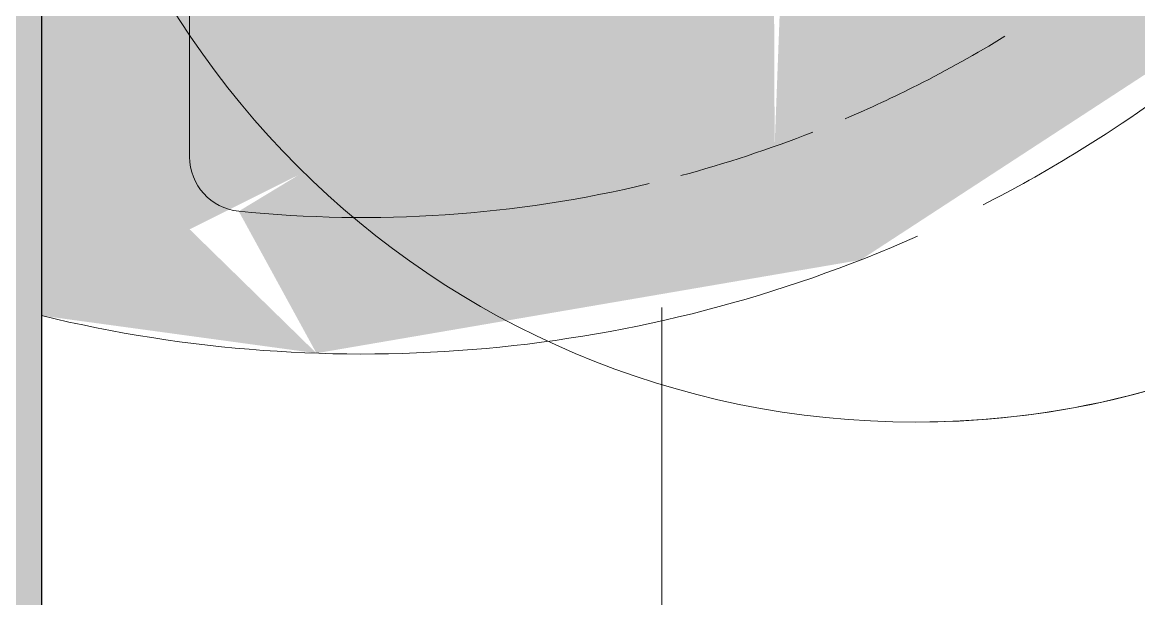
# Model space of a CAD drawing. Header units: metres. Extents: x 5 to 242, y -3 to 162.
# Drawn here: x 180.7533 to 180.9577, y 82.1944 to 82.2999 of the extents above; entities that cross this region are included whole.
import ezdxf

# ---------------------------------------------------------------- set-up
doc = ezdxf.new("R2010")
doc.units = ezdxf.units.M
doc.layers.add('1053_ARQ_BASE_MATADOURO_dwg', color=7, linetype='Continuous', lineweight=5, true_color=0x767676)
for name, color, linetype, lineweight in [('A-EQUIPAMENTOS', 7, 'Continuous', 5), ('A-PAREDE', 7, 'Continuous', 30), ('A-WALL', 7, 'Continuous', 9), ('A_lay', 7, 'Continuous', 5), ('P-SANR-FIXT', 7, 'Continuous', 5)]:
    doc.layers.add(name, color=color, linetype=linetype, lineweight=lineweight)

# ---------------------------------------------------------------- blocks, each defined once
blk = doc.blocks.new('USO_ESG_Cuba lavatório redonda - Uso geral-3627488-TÉRREO 1_20')
at = {"layer": 'P-SANR-FIXT', "color": 9, "true_color": 0xc0c0c0}
for centre, radius, start, end in [((-2.759870525399777e-15, 0.1600000000000002), 0.1600000000000001, 359.9999999999996, 179.9999999999998), ((-2.727719265099044e-15, 0.1600000000000002), 0.1599999999999999, 4.198332179531842e-13, 180.0000000000002), ((-2.759870525399777e-15, 0.1600000000000002), 0.1599999999999999, 180.0000000000002, 5.088887490341627e-14), ((-2.727719265099044e-15, 0.1600000000000002), 0.1599999999999999, 180.0000000000002, 5.088887490341627e-14)]:
    blk.add_arc(centre, radius, start, end, dxfattribs=at)
blk = doc.blocks.new('1053_ARQ_BASE_MATADOURO_dwg_A$C36706394-4039621-TÉRREO 1_20')
at = {"layer": 'A-EQUIPAMENTOS', "true_color": 0xe2e2e2}
h = blk.add_hatch(color=254, dxfattribs=at)
h.paths.add_polyline_path([(0.0001433662209583417, 0.2413469433308088), (0.01722721261676397, 0.3409887801844958), (0.07259618080445872, 0.4258633158798795), (0.1566267831339737, 0.4816144715849318), (0.2561152307711466, 0.4995701522183706), (0.3065170094039235, 0.4931319497926481), (0.3065169518232522, 0.1910034194588403), (0.007022733827121556, 0.1910034805211806), (0.0005726141983168418, 0.2382056786296558)])
h.paths.add_polyline_path([(0.0001433662209583417, 0.2413469433308088), (0.02283819799829962, 0.2181319818706135), (0.03286055804815387, 0.2382056724852079), (0.02614858653019928, 0.2271222179613425), (0.003592405564414912, 0.2394602930856112)])
h.paths.add_polyline_path([(0.03802957199607499, 0.3252506531202202), (0.1628162907119988, 0.3247472994506345), (0.1783617588274823, 0.3363405099835425), (0.1734132944732781, 0.3409887862420372), (0.1623210821010324, 0.3562151238340012), (0.1611845127883666, 0.3409887885692486), (0.1528065186575788, 0.3373278411306274), (0.1623210771043196, 0.3299583289124858), (0.04048372216659773, 0.3253436067395346)])
h.paths.add_polyline_path([(0.09932748549996359, 0.1910034629553778), (0.2464602034924579, 0.2450640788465465), (0.2540722052937272, 0.2531887048471279), (0.2479193133565859, 0.2655181362536078), (0.2301190928108783, 0.253188709405496), (0.1223138466616914, 0.2019323780058501)])
h.paths.add_polyline_path([(0.222801456980138, 0.473019407191173), (0.2894673610178796, 0.4729585025576129), (0.274866155422145, 0.4730193983316913), (0.2725266968231912, 0.4735003276257518), (0.2538396855395624, 0.4733195951523645)])
at = {"layer": 'A-EQUIPAMENTOS', "color": 253, "true_color": 0xaaaaaa}
blk.add_line((0.122313849744387, 0.2181319631636143), (0.0360974766081199, 0.2181319631636143), dxfattribs=at)
at = {"layer": 'A-EQUIPAMENTOS', "color": 253, "true_color": 0xaaaaaa, "flags": 128}
blk.add_lwpolyline([(0.007022746489383281, 0.1910034269094467), (0.3065169518231414, 0.1910034269094467), (0.3065169518231414, 0.4931319504976273)], dxfattribs=at)
at = {"layer": 'A-EQUIPAMENTOS', "color": 9, "true_color": 0xc3c3c3}
for radius, start, end in [(0.2498255442149628, 142.2143799742974, 148.5685136972906), (0.2248255442149628, 153.1339248325144, 156.8698113911569), (0.2248255442149627, 158.4938932604659, 164.9898033541639)]:
    blk.add_arc((0.2498250505886972, 0.2498238645493984), radius, start, end, dxfattribs=at)
at = {"layer": 'A-EQUIPAMENTOS', "color": 253, "true_color": 0xaaaaaa}
for centre, radius, start, end in [((0.2498250505886972, 0.2498238645493984), 0.2498255442149628, 148.5685136972906, 152.9580484833254), ((0.2498250505886972, 0.2498238645493984), 0.2248255442149628, 148.4697722553334, 153.1339248325144), ((0.2498250505886972, 0.2498238645493984), 0.2498255442149628, 156.0131986329129, 193.6179169494312), ((0.2498250505886972, 0.2498238645493984), 0.2248255442149627, 166.5021940136531, 185.795289173678), ((0.0360974766081199, 0.2281319629400969), 0.01000000000000001, 185.7952891736784, 270)]:
    blk.add_arc(centre, radius, start, end, dxfattribs=at)
blk = doc.blocks.new('1053_ARQ_BASE_MATADOURO_dwg_arq geral tgov-4039641-TÉRREO 1_20')
at = {"layer": 'A_lay', "true_color": 0xaaaaaa}
h = blk.add_hatch(dxfattribs=at)
h.set_pattern_fill('FP_8', color=253, style=0, pattern_type=2)
h.set_pattern_definition([(90, (-0.43, 0), (-0.6125, 3.750480822388769e-17), []), (180, (-0.43, 0), (-7.500961644777538e-17, -0.6125), [])])
h.paths.add_polyline_path([(25.1255469207727, -2.525965459945342), (25.1440699569377, -2.549311167218509), (25.21361192062108, -2.570337723717156), (25.22569632900267, -2.507924567626908), (25.13728621164595, -2.523850746675438)])
h.paths.add_polyline_path([(25.10943054890613, -2.507924567626908), (25.13728621164595, -2.523000376926918), (25.21822966577027, -2.499765842756603), (25.1255469207727, -2.506716018809966)])
h.paths.add_polyline_path([(25.08973124521644, -2.493883603560227), (25.1255469207727, -2.506307743021979), (25.13728621164595, -2.494300385033398), (25.09498995857009, -2.493929692001893)])
h.paths.add_polyline_path([(24.16822972102102, -2.59033772349337), (24.34668848617002, -2.590337669476909), (24.3579627107081, -2.542539649100398), (24.39985382843782, -2.498828927838161), (24.44778381065979, -2.462491779119444), (24.4543514200934, -2.074788535311858), (24.48241961285678, -2.011083122204622), (24.55453446924383, -1.94770173972953), (24.64778392725345, -1.924848058688966), (24.74103337716412, -1.947701772775654), (24.81314821108977, -2.011083180807034), (24.84779777110373, -2.10065139660594), (24.85208742139326, -2.480337688741469), (25.08261082160233, -2.490899947715984), (25.10943054890613, -2.493502505585104), (25.6900527953612, -2.490337722793289), (25.69005279557327, -2.305361665785167), (25.65460425049841, -2.287944106882132), (25.63759693276523, -2.260259170332197), (25.63556113606079, -2.232923688126672), (25.6444130749079, -2.207883884322651), (25.66753133216734, -2.186205896534652), (25.69822966633387, -2.163930560006671), (25.70492839599481, -1.815337722189549), (25.73528871325028, -1.792041431395727), (25.74822966521645, -1.790337722748332), (26.04822966505885, -1.790337722748332), (26.06045915165083, -1.724399947818545), (26.14822966558865, -1.696706646100978), (26.13822966569576, -0.6403377242384451), (26.06822966272034, -0.640337720513105), (26.06030513292322, -0.5203377027062227), (25.06822966330244, -0.5203377027062227), (25.06822966330244, -0.6403377231906456), (24.45035819185438, -0.6403377242384451), (24.4529036188304, -0.741401484568304), (24.41431197228885, -0.8362668623333246), (24.34339159642897, -0.9063709973600348), (24.24926724915574, -0.9432622871239535), (24.14822966558869, -0.9501365051099856), (24.14822986110841, -1.491991188484247), (24.1954318624698, -1.500559960448355), (24.24066340207973, -1.540453953229769), (24.25822985190318, -1.589972912615605), (24.25199915755401, -2.218532881649822), (24.21949630704749, -2.264811022452017), (24.16822972102088, -2.288682321495803), (24.14822972140988, -2.294980856657142), (24.14822966558869, -2.590337723493301)])
h.paths.add_polyline_path([(25.14407004264492, -2.570337811494816), (25.20288455101413, -2.570337807759427), (25.13873112628361, -2.552063188012765)])
h.paths.add_polyline_path([(25.1982296661188, -2.59033772349337), (25.20822966587738, -2.580337723716981), (25.1440699569377, -2.580337723717119), (25.1440699569377, -2.590337717905637)])
h.paths.add_polyline_path([(25.21822966577027, -2.570337723939759), (25.23172966518911, -2.570337723717156), (25.22316629135909, -2.547117298814867)])
h.paths.add_polyline_path([(25.33881944254993, -1.896120293065727), (25.31076829042295, -1.894173905253204), (25.31126877618967, -1.786815233528445), (25.33931992796736, -1.790337722748332), (25.33881944254993, -1.895991699769936)])
h.paths.add_polyline_path([(24.91423196881991, -1.894173905253204), (24.88618081703335, -1.894045311957413), (24.88668130233435, -1.784868843853321), (24.91473245422846, -1.784997439011712), (24.91423255830671, -1.894045311957413)])
h.paths.add_polyline_path([(26.09822966487286, -1.890337724238473), (26.14822966558865, -1.890337724238473), (26.13822966584144, -1.789439399781181), (26.09822966487286, -1.840337721630767)])
h.paths.add_polyline_path([(26.09153093488744, -1.815337722019132), (26.09153093488744, -1.800376931998095), (26.08358500376469, -1.804982383168739)])
h.paths.add_polyline_path([(26.0732296647664, -1.797036452238996), (26.12822966580287, -1.770337723195344), (26.12822966580287, -1.756837723866179), (26.06472966629308, -1.756837723866179), (26.07217347037918, -1.792041431427745)])
h.paths.add_polyline_path([(26.08358500376469, -1.804982383168739), (26.07921378410596, -1.794429325314212), (26.0732296647664, -1.797036452238996)])
h.paths.add_polyline_path([(25.09859698836237, -1.771114109083856), (25.06203579623268, -1.762385219956963), (25.03236565622498, -1.73503077402701), (25.03894692333423, -1.672555740922548), (25.08584454504303, -1.607665440067273), (25.12309623917113, -1.589067157357721), (25.14346680289568, -1.591215172782347), (25.20181055064331, -1.668537851422827), (25.18513299990459, -1.739003432016074), (25.17139230039922, -1.758372414856962), (25.12696508131928, -1.770477404817749)])
h.paths.add_polyline_path([(26.12822966603573, -1.723837723866169), (26.12822966584141, -1.710337722715154), (26.0682296627202, -1.723837723866169)])
h.paths.add_polyline_path([(25.41367495758471, -1.638537568971341), (25.3839556803769, -1.591215172782347), (25.38779499820966, -1.542558276805527), (25.39127473846965, -1.508337207533765), (25.36430275778001, -1.329645516350704), (25.3453718578677, -1.233004720396703), (25.40130234874586, -1.222644983207543), (25.41185339773085, -1.236830703913971), (25.41185339773085, -1.410599016660982), (25.44152869086266, -1.604985905811028), (25.42879124574817, -1.620329000531378)])
h.paths.add_polyline_path([(25.42649868025922, -1.52617881819588), (25.38408867316321, -1.362791229854063), (25.38044382966699, -1.362120595948567), (25.40130234874586, -1.523228289042242), (25.41918765037135, -1.525701648148902)])
h.paths.add_polyline_path([(24.89208504778814, -1.030797811224832), (24.8500420720766, -1.216978865316749), (24.89120157252533, -1.223520102962041), (24.89173952688009, -1.10617013238359)])
h.paths.add_polyline_path([(24.84570530604118, -1.36147697025427), (24.83195502916353, -1.350215607059922), (24.83209225616906, -1.264051405619206), (24.84269350701929, -1.194797260885246), (24.89208504778814, -1.030797811224832), (24.92272415244969, -1.017574066295895), (24.92202502733575, -0.9610707908866715), (24.89173952687995, -0.9603803418574052), (24.89208504778814, -0.9224564571443352), (24.94051732118363, -0.9223246667532377), (24.94558852002999, -0.8625662717960352), (24.97764567471276, -0.8248050250110792), (24.99910639168255, -0.8248050250109406), (25.02174862714437, -0.8701290758139438), (25.05608141783168, -0.9761341021707484), (25.04538647641219, -1.00358486920573), (25.01425793906687, -0.9423040317523302), (24.99147104390432, -0.926453018560787), (24.91013197016442, -1.039150912005685), (24.90880028798723, -1.329645516350635), (24.84938180608157, -1.361010085456495)])
h.paths.add_polyline_path([(25.37063525209681, -1.347888682037427), (25.3709308244008, -1.266647729009144), (25.3453718578677, -1.266988560557174), (25.36493829789818, -1.329645516350704)])
h.paths.add_polyline_path([(24.85996672255, -1.347345711663173), (24.89086396771017, -1.329645516350704), (24.88886233476314, -1.234433211581909), (24.83209225616906, -1.234172968188514), (24.83568604067741, -1.264124917789846), (24.86034770414708, -1.264906464144417), (24.8600478635931, -1.329645516350704)])
at = {"layer": 'A-PAREDE', "color": 253, "true_color": 0xaaaaaa, "flags": 128}
blk.add_lwpolyline([(23.9982296655653, -2.440337724983692), (23.9982296655653, -0.4903377238661051), (25.13822966557927, -0.4903377238661051), (25.13822966557927, -0.6403377242386341), (24.14822966558859, -0.6403377242386341), (24.14822966558859, -2.440337724983692)], dxfattribs=at)
at = {"extrusion": (0, 0, -1), "zscale": -1, "rotation": 90.00001090347922}
blk.add_blockref('1053_ARQ_BASE_MATADOURO_dwg_A$C36706394-4039621-TÉRREO 1_20', (-23.95722618373111, -0.9468546397985577), dxfattribs=at)
blk = doc.blocks.new('1053_ARQ_BASE_MATADOURO_dwg-3625622-TÉRREO 1_20')
blk.add_blockref('1053_ARQ_BASE_MATADOURO_dwg_arq geral tgov-4039641-TÉRREO 1_20', (130.2097949645677, 83.1860339743535))

msp = doc.modelspace()

# ---------------------------------------------------------------- hatches: boundary and pattern name
at = {"layer": 'A-WALL', "true_color": 0xffd4aa, "transparency": 33554483}
h = msp.add_hatch(color=41, dxfattribs=at)
h.paths.add_polyline_path([(180.608289673295, 80.59569625085999), (180.756789673295, 80.60518625011545), (180.7567896349528, 82.69569625048742), (180.608289673295, 82.69569625048742), (180.608289673295, 80.60518625011545)])
h.paths.add_polyline_path([(180.7181530681913, 80.60518625011545), (180.6935789953626, 80.60780725441447), (180.7028437572989, 82.34870625011483), (180.7185789953628, 82.33850674536436), (180.7185789953628, 80.60518625011545)])

# ---------------------------------------------------------------- linework, layer by layer
at = {"layer": 'A-WALL', "color": 253, "true_color": 0xbbb2aa}
msp.add_line((180.7567896732948, 80.59419625048724), (180.7567896732949, 82.69569625048725), dxfattribs=at)

# ---------------------------------------------------------------- block references
at = {"layer": '1053_ARQ_BASE_MATADOURO_dwg', "color": 253, "true_color": 0xaaaaaa}
msp.add_blockref('1053_ARQ_BASE_MATADOURO_dwg-3625622-TÉRREO 1_20', (26.39876504313851, 0), dxfattribs=at)
at = {"layer": 'P-SANR-FIXT', "color": 9, "true_color": 0xc0c0c0, "rotation": 270.0000000000006}
msp.add_blockref('USO_ESG_Cuba lavatório redonda - Uso geral-3627488-TÉRREO 1_20', (180.7567896429256, 82.38670306710037), dxfattribs=at)

doc.saveas('drawing.dxf')
